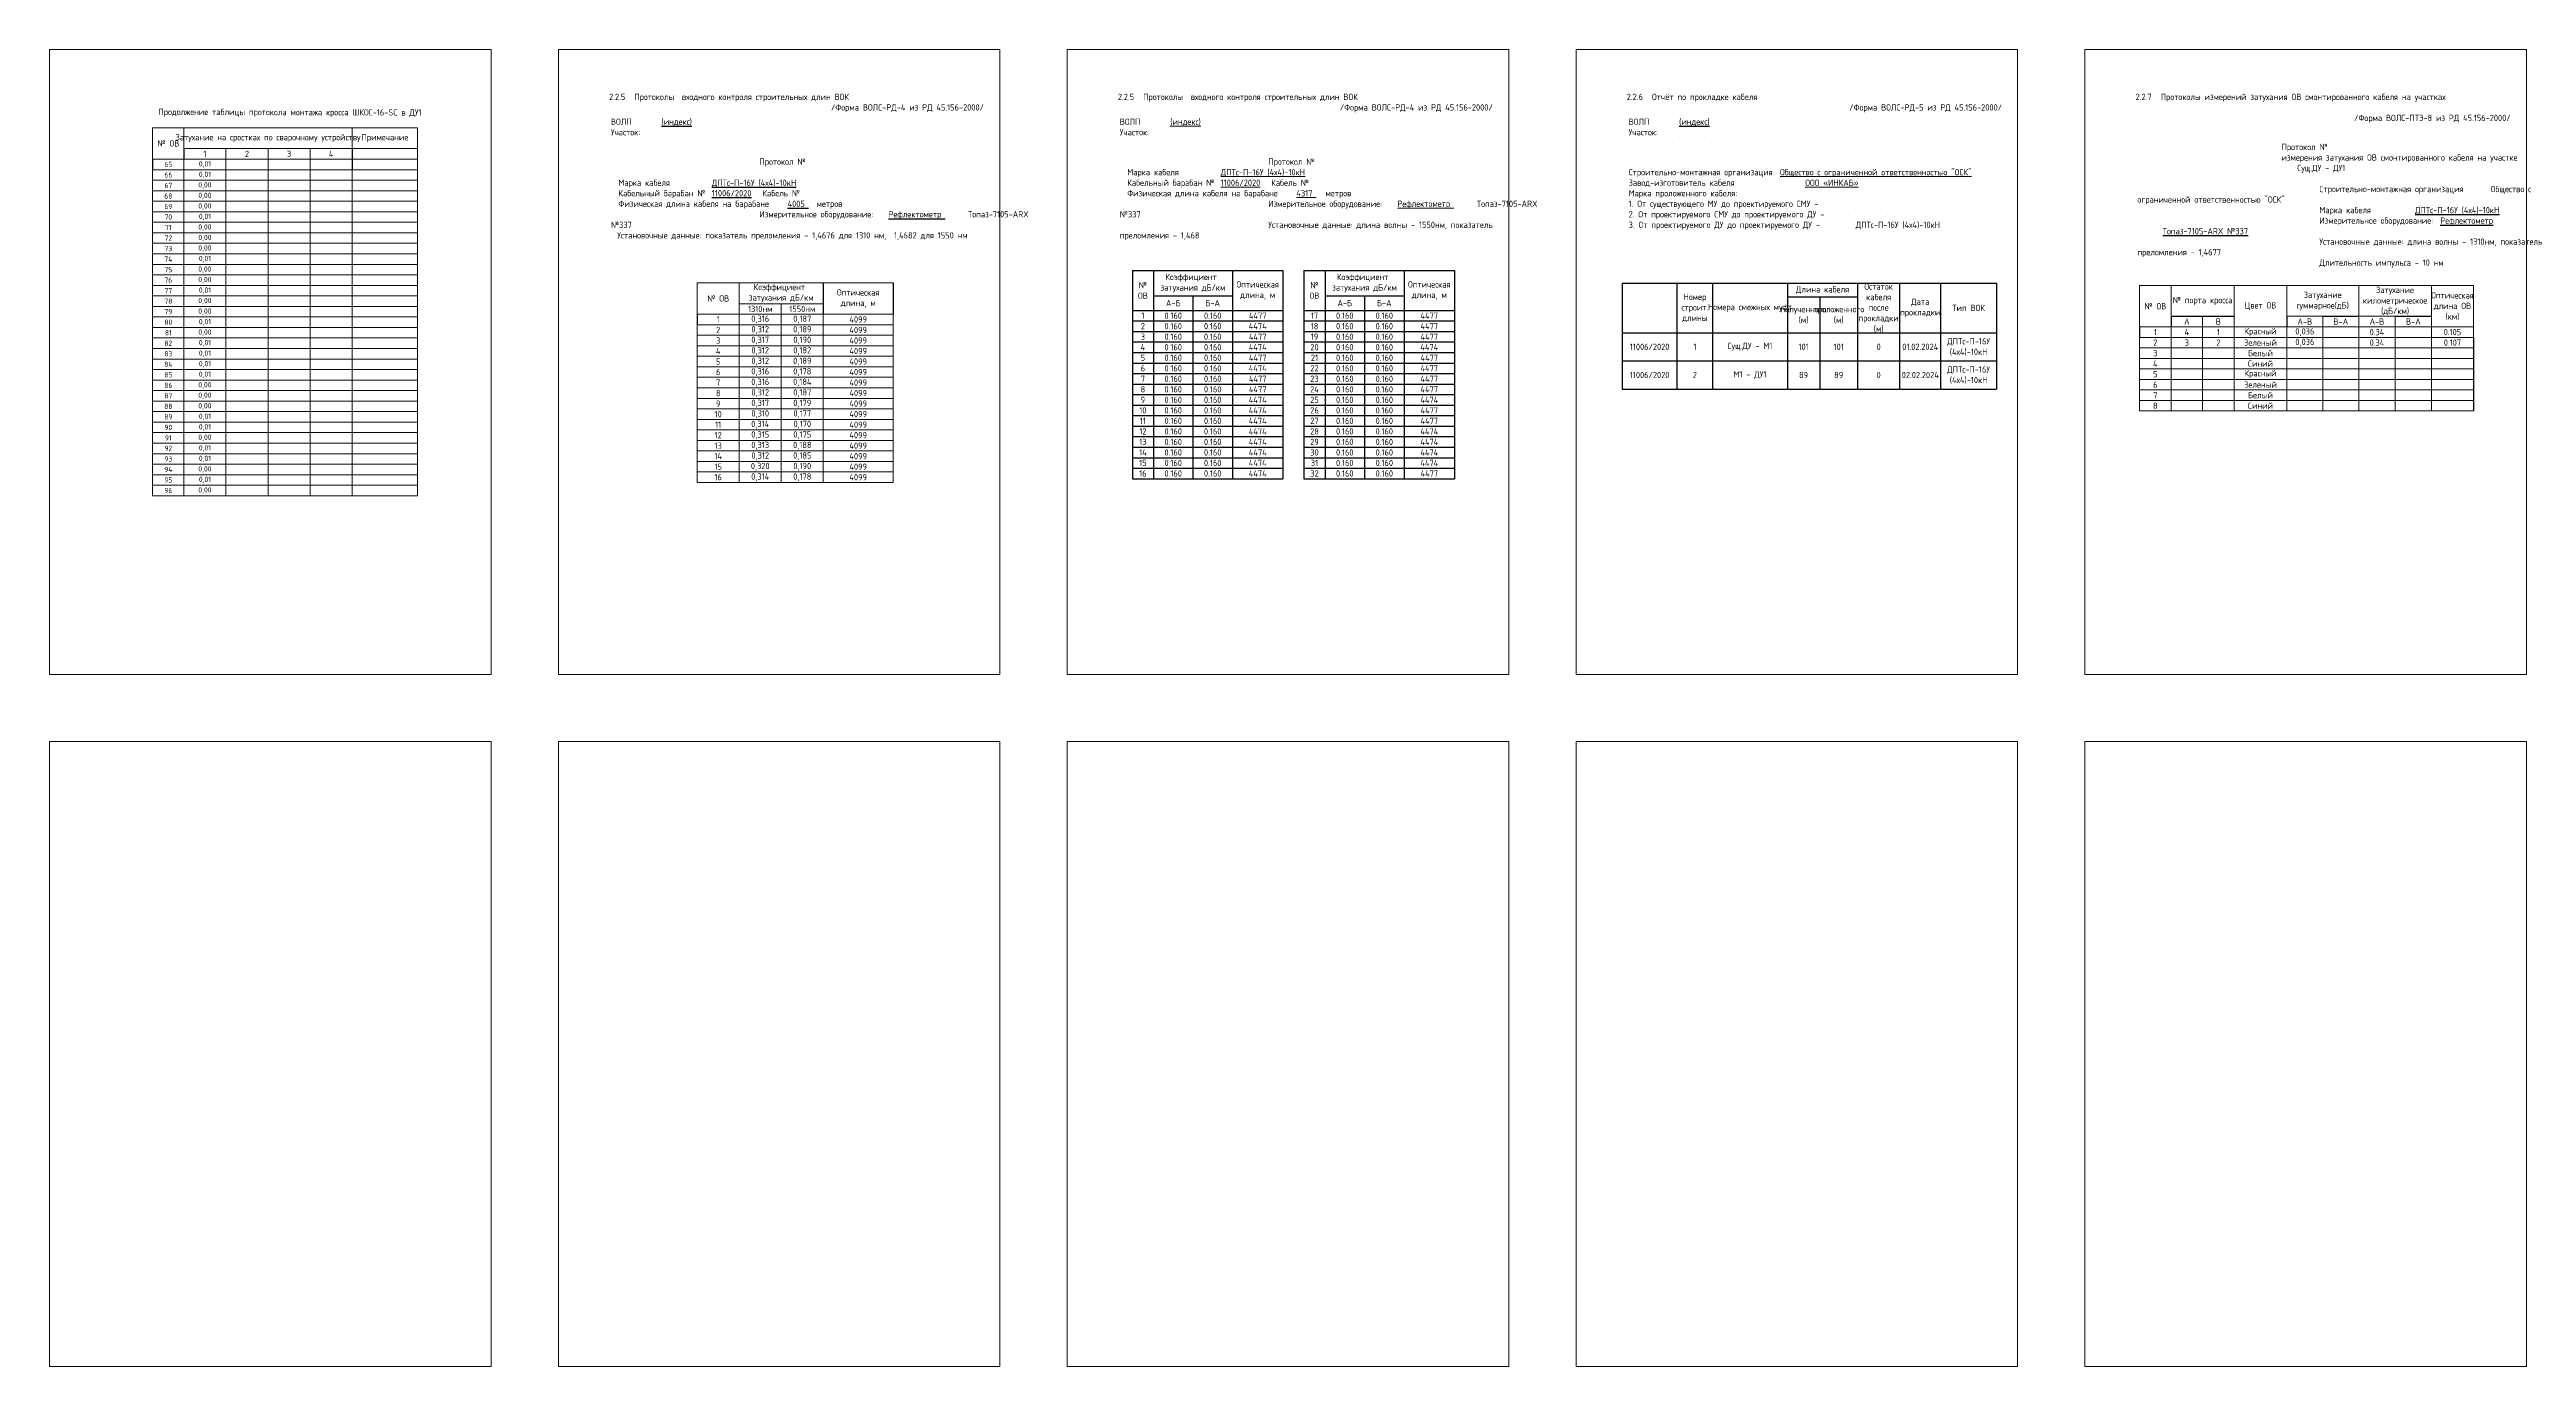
# Model space of a CAD drawing. Header units: millimetres. Extents: x -6680 to 6456, y 1671 to 6150.
# Drawn here: x 2858 to 4036, y 5524 to 6150 of the extents above; entities that cross this region are included whole.
import ezdxf

# ---------------------------------------------------------------- set-up
doc = ezdxf.new("R2010")
doc.units = ezdxf.units.MM
doc.layers.add('ВЭ', color=1, linetype='Continuous')
doc.layers.add('протоколы', color=7, linetype='Continuous')
doc.layers.add('новая канализ', color=7, linetype='Continuous', lineweight=30)
doc.layers.add('скелетная схема ВОЛС', color=250, linetype='Continuous', lineweight=18)
doc.styles.add('мой', font='GOST_Common.ttf', dxfattribs={"width": 0.9, "height": 3})

# ---------------------------------------------------------------- blocks, each defined once
blk = doc.blocks.new('*T263')
at = {"layer": 'протоколы', "color": 0, "linetype": 'ByBlock', "lineweight": -2, "transparency": 16777216}
for p, q in [((0, 0), (71.6, 0)), ((0, 0), (0, -98.9)), ((10, 0), (10, -98.9)), ((47.6, 0), (47.6, -98.9)), ((71.6, 0), (71.6, -98.9)), ((81.6, 0), (153.2, 0)), ((81.6, 0), (81.6, -98.9)), ((91.6, 0), (91.6, -98.9)), ((129.2, 0), (129.2, -98.9)), ((153.2, 0), (153.2, -98.9)), ((0, -18.9), (71.6, -18.9)), ((10, -11.9), (47.6, -11.9)), ((28.8, -11.9), (28.8, -98.9)), ((81.6, -18.9), (153.2, -18.9)), ((91.6, -11.9), (129.2, -11.9)), ((110.4, -11.9), (110.4, -98.9)), ((0, -23.9), (71.6, -23.9)), ((0, -28.9), (71.6, -28.9)), ((0, -33.9), (71.6, -33.9)), ((81.6, -23.9), (153.2, -23.9)), ((81.6, -28.9), (153.2, -28.9)), ((81.6, -33.9), (153.2, -33.9)), ((0, -38.9), (71.6, -38.9)), ((0, -43.9), (71.6, -43.9)), ((81.6, -38.9), (153.2, -38.9)), ((81.6, -43.9), (153.2, -43.9)), ((0, -48.9), (71.6, -48.9)), ((0, -53.9), (71.6, -53.9)), ((0, -58.9), (71.6, -58.9)), ((81.6, -48.9), (153.2, -48.9)), ((81.6, -53.9), (153.2, -53.9)), ((81.6, -58.9), (153.2, -58.9)), ((0, -63.9), (71.6, -63.9)), ((0, -68.9), (71.6, -68.9)), ((81.6, -63.9), (153.2, -63.9)), ((81.6, -68.9), (153.2, -68.9)), ((0, -73.9), (71.6, -73.9)), ((0, -78.9), (71.6, -78.9)), ((81.6, -73.9), (153.2, -73.9)), ((81.6, -78.9), (153.2, -78.9)), ((0, -83.9), (71.6, -83.9)), ((0, -88.9), (71.6, -88.9)), ((0, -93.9), (71.6, -93.9)), ((81.6, -83.9), (153.2, -83.9)), ((81.6, -88.9), (153.2, -88.9)), ((81.6, -93.9), (153.2, -93.9)), ((0, -98.9), (71.6, -98.9)), ((81.6, -98.9), (153.2, -98.9))]:
    blk.add_line(p, q, dxfattribs=at)
at = {"layer": 'протоколы', "color": 0, "transparency": 16777216, "char_height": 3, "attachment_point": 5, "style": 'мой'}
for s, insert, width in [('№ ОВ', (5, -9.4), 7), ('Коэффициент  затухания дБ/км', (28.8, -5.9), 34.613), ('Оптическая длина, м', (59.6, -9.4), 21), ('№ ОВ', (86.6, -9.4), 7), ('Коэффициент  затухания дБ/км', (110.4, -5.9), 34.613), ('Оптическая длина, м', (141.2, -9.4), 21), ('{\\fGOST Common|b0|i0|c0;1', (5, -21.4), 7), ('0.160', (19.4, -21.4), 15.807), ('А-Б', (19.4, -15.4), 15.807), ('0.160', (38.2, -21.4), 15.807), ('Б-А', (38.2, -15.4), 15.807), ('4477', (59.6, -21.4), 21), ('{\\fGOST Common|b0|i0|c0|p34;17', (86.6, -21.4), 7), ('0.160', (101, -21.4), 15.807), ('А-Б', (101, -15.4), 15.807), ('0.160', (119.8, -21.4), 15.807), ('Б-А', (119.8, -15.4), 15.807), ('4477', (141.2, -21.4), 21), ('{\\fGOST Common|b0|i0|c0|p34;4', (5, -36.4), 7), ('{\\fGOST Common|b0|i0|c0;2', (5, -26.4), 7), ('{\\fGOST Common|b0|i0|c0|p34;3', (5, -31.4), 7), ('0.160', (19.4, -26.4), 15.807), ('0.160', (19.4, -31.4), 15.807), ('0.160', (19.4, -36.4), 15.807), ('0.160', (38.2, -26.4), 15.807), ('0.160', (38.2, -31.4), 15.807), ('0.160', (38.2, -36.4), 15.807), ('4474', (59.6, -26.4), 21), ('4474', (59.6, -36.4), 21), ('4477', (59.6, -31.4), 21), ('20', (86.6, -36.4), 7), ('{\\fGOST Common|b0|i0|c0|p34;18', (86.6, -26.4), 7), ('19', (86.6, -31.4), 7), ('0.160', (101, -26.4), 15.807), ('0.160', (101, -31.4), 15.807), ('0.160', (101, -36.4), 15.807), ('0.160', (119.8, -26.4), 15.807), ('0.160', (119.8, -31.4), 15.807), ('0.160', (119.8, -36.4), 15.807), ('4474', (141.2, -36.4), 21), ('4477', (141.2, -26.4), 21), ('4477', (141.2, -31.4), 21), ('{\\fGOST Common|b0|i0|c0|p34;5', (5, -41.4), 7), ('{\\fGOST Common|b0|i0|c0|p34;6', (5, -46.4), 7), ('0.160', (19.4, -41.4), 15.807), ('0.160', (19.4, -46.4), 15.807), ('0.160', (38.2, -41.4), 15.807), ('0.160', (38.2, -46.4), 15.807), ('4474', (59.6, -46.4), 21), ('4477', (59.6, -41.4), 21), ('22', (86.6, -46.4), 7), ('21', (86.6, -41.4), 7), ('0.160', (101, -41.4), 15.807), ('0.160', (101, -46.4), 15.807), ('0.160', (119.8, -41.4), 15.807), ('0.160', (119.8, -46.4), 15.807), ('4477', (141.2, -41.4), 21), ('4477', (141.2, -46.4), 21), ('{\\fGOST Common|b0|i0|c0|p34;7', (5, -51.4), 7), ('{\\fGOST Common|b0|i0|c0|p34;8', (5, -56.4), 7), ('0.160', (19.4, -51.4), 15.807), ('0.160', (19.4, -56.4), 15.807), ('0.160', (38.2, -51.4), 15.807), ('0.160', (38.2, -56.4), 15.807), ('4477', (59.6, -51.4), 21), ('4477', (59.6, -56.4), 21), ('23', (86.6, -51.4), 7), ('24', (86.6, -56.4), 7), ('0.160', (101, -51.4), 15.807), ('0.160', (101, -56.4), 15.807), ('0.160', (119.8, -51.4), 15.807), ('0.160', (119.8, -56.4), 15.807), ('4477', (141.2, -51.4), 21), ('4477', (141.2, -56.4), 21), ('{\\fGOST Common|b0|i0|c0|p34;10', (5, -66.4), 7), ('{\\fGOST Common|b0|i0|c0|p34;11', (5, -71.4), 7), ('{\\fGOST Common|b0|i0|c0|p34;9', (5, -61.4), 7), ('0.160', (19.4, -61.4), 15.807), ('0.160', (19.4, -66.4), 15.807), ('0.160', (19.4, -71.4), 15.807), ('0.160', (38.2, -61.4), 15.807), ('0.160', (38.2, -66.4), 15.807), ('0.160', (38.2, -71.4), 15.807), ('4474', (59.6, -61.4), 21), ('4474', (59.6, -66.4), 21), ('4474', (59.6, -71.4), 21), ('25', (86.6, -61.4), 7), ('26', (86.6, -66.4), 7), ('27', (86.6, -71.4), 7), ('0.160', (101, -61.4), 15.807), ('0.160', (101, -66.4), 15.807), ('0.160', (101, -71.4), 15.807), ('0.160', (119.8, -61.4), 15.807), ('0.160', (119.8, -66.4), 15.807), ('0.160', (119.8, -71.4), 15.807), ('4474', (141.2, -61.4), 21), ('4477', (141.2, -66.4), 21), ('4477', (141.2, -71.4), 21), ('{\\fGOST Common|b0|i0|c0|p34;13', (5, -81.4), 7), ('{\\fGOST Common|b0|i0|c0|p34;12', (5, -76.4), 7), ('0.160', (19.4, -76.4), 15.807), ('0.160', (19.4, -81.4), 15.807), ('0.160', (38.2, -76.4), 15.807), ('0.160', (38.2, -81.4), 15.807), ('4474', (59.6, -76.4), 21), ('4474', (59.6, -81.4), 21), ('28', (86.6, -76.4), 7), ('29', (86.6, -81.4), 7), ('0.160', (101, -76.4), 15.807), ('0.160', (101, -81.4), 15.807), ('0.160', (119.8, -76.4), 15.807), ('0.160', (119.8, -81.4), 15.807), ('4474', (141.2, -76.4), 21), ('4474', (141.2, -81.4), 21), ('{\\fGOST Common|b0|i0|c0|p34;14', (5, -86.4), 7), ('{\\fGOST Common|b0|i0|c0|p34;15', (5, -91.4), 7), ('0.160', (19.4, -86.4), 15.807), ('0.160', (19.4, -91.4), 15.807), ('0.160', (38.2, -86.4), 15.807), ('0.160', (38.2, -91.4), 15.807), ('4474', (59.6, -86.4), 21), ('4474', (59.6, -91.4), 21), ('30', (86.6, -86.4), 7), ('31', (86.6, -91.4), 7), ('0.160', (101, -86.4), 15.807), ('0.160', (101, -91.4), 15.807), ('0.160', (119.8, -86.4), 15.807), ('0.160', (119.8, -91.4), 15.807), ('4474', (141.2, -86.4), 21), ('4474', (141.2, -91.4), 21), ('{\\fGOST Common|b0|i0|c0|p34;16', (5, -96.4), 7), ('0.160', (19.4, -96.4), 15.807), ('0.160', (38.2, -96.4), 15.807), ('4474', (59.6, -96.4), 21), ('32', (86.6, -96.4), 7), ('0.160', (101, -96.4), 15.807), ('0.160', (119.8, -96.4), 15.807), ('4477', (141.2, -96.4), 21)]:
    blk.add_mtext(s, dxfattribs=dict(at, insert=insert, width=width))
blk = doc.blocks.new('*T315')
at = {"layer": 'протоколы', "linetype": 'ByBlock', "lineweight": 15, "transparency": 16777216}
for p, q in [((0, 0), (126, 0)), ((0, 0), (0, -14.9)), ((14.9, 0), (14.9, -9.9)), ((94.9, 0), (94.9, -9.9)), ((126, 0), (126, -174.9)), ((14.9, -9.9), (126, -9.9)), ((34.9, -9.9), (34.9, -174.9)), ((54.9, -9.9), (54.9, -174.9)), ((74.9, -9.9), (74.9, -174.9)), ((0, -14.9), (126, -14.9)), ((0, -19.9), (126, -19.9)), ((0, -19.9), (0, -174.9)), ((14.9, -14.9), (14.9, -174.9)), ((94.9, -19.9), (94.9, -174.9)), ((0, -24.9), (126, -24.9)), ((0, -29.9), (126, -29.9)), ((0, -34.9), (126, -34.9)), ((0, -39.9), (126, -39.9)), ((0, -44.9), (126, -44.9)), ((0, -49.9), (126, -49.9)), ((0, -54.9), (126, -54.9)), ((0, -59.9), (126, -59.9)), ((0, -64.9), (126, -64.9)), ((0, -69.9), (126, -69.9)), ((0, -74.9), (126, -74.9)), ((0, -79.9), (126, -79.9)), ((0, -84.9), (126, -84.9)), ((0, -89.9), (126, -89.9)), ((0, -94.9), (126, -94.9)), ((0, -99.9), (126, -99.9)), ((0, -104.9), (126, -104.9)), ((0, -109.9), (126, -109.9)), ((0, -114.9), (126, -114.9)), ((0, -119.9), (126, -119.9)), ((0, -124.9), (126, -124.9)), ((0, -129.9), (126, -129.9)), ((0, -134.9), (126, -134.9)), ((0, -139.9), (126, -139.9)), ((0, -144.9), (126, -144.9)), ((0, -149.9), (126, -149.9)), ((0, -154.9), (126, -154.9)), ((0, -159.9), (126, -159.9)), ((0, -164.9), (126, -164.9)), ((0, -169.9), (126, -169.9)), ((0, -174.9), (126, -174.9))]:
    blk.add_line(p, q, dxfattribs=at)
at = {"layer": 'протоколы', "color": 0, "linetype": 'ByBlock', "lineweight": -2, "transparency": 16777216}
for p, q in [((14.9, -9.9), (14.9, -14.9)), ((94.9, -9.9), (94.9, -19.9)), ((0, -14.9), (0, -19.9))]:
    blk.add_line(p, q, dxfattribs=at)
at = {"layer": 'протоколы', "color": 0, "transparency": 16777216, "attachment_point": 5, "style": 'мой'}
for s, insert, char_height, width in [('№ ОВ', (7.5, -7.4), 3, 11.942), ('Затухание на сростках по сварочному устройству', (54.9, -4.9), 3, 77), ('1', (24.9, -12.4), 3, 17), ('2', (44.9, -12.4), 3, 17), ('3', (64.9, -12.4), 3, 17), ('4', (84.9, -12.4), 3, 17), ('Примечание', (110.5, -4.9), 3, 28.096), ('{\\fGOST Common|b0|i0|c0;65', (7.5, -17.4), 2.5, 11.942), ('{\\fGOST Common|b0|i0|c0;66', (7.5, -22.4), 2.5, 11.942), ('{\\fGOST Common|b0|i0|c0;0,01', (24.9, -17.4), 2.5, 17), ('{\\fGOST Common|b0|i0|c0;0,01', (24.9, -22.4), 2.5, 17), ('{\\fGOST Common|b0|i0|c0;67', (7.5, -27.4), 2.5, 11.942), ('{\\fGOST Common|b0|i0|c0;68', (7.5, -32.4), 2.5, 11.942), ('{\\fGOST Common|b0|i0|c0;0,00', (24.9, -27.4), 2.5, 17), ('{\\fGOST Common|b0|i0|c0;0,00', (24.9, -32.4), 2.5, 17), ('{\\fGOST Common|b0|i0|c0;69', (7.5, -37.4), 2.5, 11.942), ('{\\fGOST Common|b0|i0|c0;70', (7.5, -42.4), 2.5, 11.942), ('{\\fGOST Common|b0|i0|c0;71', (7.5, -47.4), 2.5, 11.942), ('{\\fGOST Common|b0|i0|c0;0,00', (24.9, -37.4), 2.5, 17), ('{\\fGOST Common|b0|i0|c0;0,00', (24.9, -47.4), 2.5, 17), ('{\\fGOST Common|b0|i0|c0;0,01', (24.9, -42.4), 2.5, 17), ('{\\fGOST Common|b0|i0|c0;72', (7.5, -52.4), 2.5, 11.942), ('{\\fGOST Common|b0|i0|c0;73', (7.5, -57.4), 2.5, 11.942), ('{\\fGOST Common|b0|i0|c0;0,00', (24.9, -52.4), 2.5, 17), ('{\\fGOST Common|b0|i0|c0;0,00', (24.9, -57.4), 2.5, 17), ('{\\fGOST Common|b0|i0|c0;74', (7.5, -62.4), 2.5, 11.942), ('{\\fGOST Common|b0|i0|c0;75', (7.5, -67.4), 2.5, 11.942), ('{\\fGOST Common|b0|i0|c0;0,00', (24.9, -67.4), 2.5, 17), ('{\\fGOST Common|b0|i0|c0;0,01', (24.9, -62.4), 2.5, 17), ('{\\fGOST Common|b0|i0|c0;76', (7.5, -72.4), 2.5, 11.942), ('{\\fGOST Common|b0|i0|c0;77', (7.5, -77.4), 2.5, 11.942), ('{\\fGOST Common|b0|i0|c0;78', (7.5, -82.4), 2.5, 11.942), ('{\\fGOST Common|b0|i0|c0;0,00', (24.9, -72.4), 2.5, 17), ('{\\fGOST Common|b0|i0|c0;0,00', (24.9, -82.4), 2.5, 17), ('{\\fGOST Common|b0|i0|c0;0,01', (24.9, -77.4), 2.5, 17), ('{\\fGOST Common|b0|i0|c0;79', (7.5, -87.4), 2.5, 11.942), ('{\\fGOST Common|b0|i0|c0;80', (7.5, -92.4), 2.5, 11.942), ('{\\fGOST Common|b0|i0|c0;0,00', (24.9, -87.4), 2.5, 17), ('{\\fGOST Common|b0|i0|c0;0,01', (24.9, -92.4), 2.5, 17), ('{\\fGOST Common|b0|i0|c0;82', (7.5, -102.4), 2.5, 11.942), ('{\\fGOST Common|b0|i0|c0;81', (7.5, -97.4), 2.5, 11.942), ('{\\fGOST Common|b0|i0|c0;0,00', (24.9, -97.4), 2.5, 17), ('{\\fGOST Common|b0|i0|c0;0,01', (24.9, -102.4), 2.5, 17), ('{\\fGOST Common|b0|i0|c0;0,01', (24.9, -107.4), 2.5, 17), ('{\\fGOST Common|b0|i0|c0;83', (7.5, -107.4), 2.5, 11.942), ('{\\fGOST Common|b0|i0|c0;84', (7.5, -112.4), 2.5, 11.942), ('{\\fGOST Common|b0|i0|c0;85', (7.5, -117.4), 2.5, 11.942), ('{\\fGOST Common|b0|i0|c0;0,01', (24.9, -112.4), 2.5, 17), ('{\\fGOST Common|b0|i0|c0;0,01', (24.9, -117.4), 2.5, 17), ('{\\fGOST Common|b0|i0|c0;86', (7.5, -122.4), 2.5, 11.942), ('{\\fGOST Common|b0|i0|c0;87', (7.5, -127.4), 2.5, 11.942), ('{\\fGOST Common|b0|i0|c0;0,00', (24.9, -122.4), 2.5, 17), ('{\\fGOST Common|b0|i0|c0;0,00', (24.9, -127.4), 2.5, 17), ('{\\fGOST Common|b0|i0|c0;88', (7.5, -132.4), 2.5, 11.942), ('{\\fGOST Common|b0|i0|c0;89', (7.5, -137.4), 2.5, 11.942), ('{\\fGOST Common|b0|i0|c0;90', (7.5, -142.4), 2.5, 11.942), ('{\\fGOST Common|b0|i0|c0;0,00', (24.9, -132.4), 2.5, 17), ('{\\fGOST Common|b0|i0|c0;0,01', (24.9, -137.4), 2.5, 17), ('{\\fGOST Common|b0|i0|c0;0,01', (24.9, -142.4), 2.5, 17), ('{\\fGOST Common|b0|i0|c0;92', (7.5, -152.4), 2.5, 11.942), ('{\\fGOST Common|b0|i0|c0;91', (7.5, -147.4), 2.5, 11.942), ('{\\fGOST Common|b0|i0|c0;0,00', (24.9, -147.4), 2.5, 17), ('{\\fGOST Common|b0|i0|c0;0,01', (24.9, -152.4), 2.5, 17), ('{\\fGOST Common|b0|i0|c0;93', (7.5, -157.4), 2.5, 11.942), ('{\\fGOST Common|b0|i0|c0;94', (7.5, -162.4), 2.5, 11.942), ('{\\fGOST Common|b0|i0|c0;0,00', (24.9, -162.4), 2.5, 17), ('{\\fGOST Common|b0|i0|c0;0,01', (24.9, -157.4), 2.5, 17), ('{\\fGOST Common|b0|i0|c0;95', (7.5, -167.4), 2.5, 11.942), ('{\\fGOST Common|b0|i0|c0;96', (7.5, -172.4), 2.5, 11.942), ('{\\fGOST Common|b0|i0|c0;0,00', (24.9, -172.4), 2.5, 17), ('{\\fGOST Common|b0|i0|c0;0,01', (24.9, -167.4), 2.5, 17)]:
    blk.add_mtext(s, dxfattribs=dict(at, insert=insert, char_height=char_height, width=width))
blk = doc.blocks.new('*U316')
at = {"layer": 'ВЭ', "color": 250, "linetype": 'ByBlock', "lineweight": 18}
blk.add_lwpolyline([(-105, -148.5), (105, -148.5), (105, 148.5), (-105, 148.5), (-105, -148.5)], dxfattribs=at)
blk = doc.blocks.new('*U317')
at = {"layer": 'Defpoints', "color": 0, "linetype": 'ByBlock', "lineweight": -2, "transparency": 16777216}
for p in [(1210, 0), (1452, 0), (1694, 0), (1936, 0), (2178, 0), (1210, -329), (1452, -329), (1694, -329), (1936, -329), (2178, -329)]:
    blk.add_blockref('*U316', p, dxfattribs=at)
blk = doc.blocks.new('*T320')
at = {"layer": 'протоколы', "linetype": 'ByBlock', "lineweight": 15, "transparency": 16777216}
for p, q in [((0, 0), (93.3, 0)), ((0, 0), (0, -14.9)), ((20, 0), (20, -94.9)), ((20, -9.9), (60, -9.9)), ((40, -9.9), (40, -94.9)), ((0, -14.9), (93.3, -14.9)), ((0, -19.9), (93.3, -19.9)), ((0, -19.9), (0, -94.9)), ((60, -14.9), (60, -94.9)), ((93.3, -14.9), (93.3, -94.9)), ((0, -24.9), (93.3, -24.9)), ((0, -29.9), (93.3, -29.9)), ((0, -34.9), (93.3, -34.9)), ((0, -39.9), (93.3, -39.9)), ((0, -44.9), (93.3, -44.9)), ((0, -49.9), (93.3, -49.9)), ((0, -54.9), (93.3, -54.9)), ((0, -59.9), (93.3, -59.9)), ((0, -64.9), (93.3, -64.9)), ((0, -69.9), (93.3, -69.9)), ((0, -74.9), (93.3, -74.9)), ((0, -79.9), (93.3, -79.9)), ((0, -84.9), (93.3, -84.9)), ((0, -89.9), (93.3, -89.9)), ((0, -94.9), (93.3, -94.9))]:
    blk.add_line(p, q, dxfattribs=at)
at = {"layer": 'протоколы', "color": 0, "linetype": 'ByBlock', "lineweight": -2, "transparency": 16777216}
for p, q in [((60, 0), (60, -14.9)), ((93.3, 0), (93.3, -14.9)), ((0, -14.9), (0, -19.9))]:
    blk.add_line(p, q, dxfattribs=at)
at = {"layer": 'протоколы', "color": 0, "transparency": 16777216, "char_height": 3, "attachment_point": 5, "style": 'мой'}
for s, insert, width in [('№ ОВ', (10, -7.4), 17), ('1310нм', (30, -12.4), 17), ('Коэффициент  затухания дБ/км', (40, -4.9), 37), ('1550нм', (50, -12.4), 17), ('Оптическая длина, м', (76.6, -7.4), 30.253), ('{\\fGOST Common|b0|i0|c0;2', (10, -22.4), 17), ('{\\fGOST Common|b0|i0|c0;1', (10, -17.4), 17), ('{\\fGOST Common|b0|i0|c0;0,316', (30, -17.4), 17), ('{\\fGOST Common|b0|i0|c0;0,312', (30, -22.4), 17), ('{\\fGOST Common|b0|i0|c0;0,187', (50, -17.4), 17), ('{\\fGOST Common|b0|i0|c0;0,189', (50, -22.4), 17), ('4099', (76.6, -17.4), 30.253), ('4099', (76.6, -22.4), 30.253), ('{\\fGOST Common|b0|i0|c0;4', (10, -32.4), 17), ('{\\fGOST Common|b0|i0|c0;3', (10, -27.4), 17), ('{\\fGOST Common|b0|i0|c0;0,317', (30, -27.4), 17), ('{\\fGOST Common|b0|i0|c0;0,312', (30, -32.4), 17), ('{\\fGOST Common|b0|i0|c0;0,190', (50, -27.4), 17), ('{\\fGOST Common|b0|i0|c0;0,182', (50, -32.4), 17), ('4099', (76.6, -27.4), 30.253), ('4099', (76.6, -32.4), 30.253), ('{\\fGOST Common|b0|i0|c0;5', (10, -37.4), 17), ('{\\fGOST Common|b0|i0|c0;6', (10, -42.4), 17), ('{\\fGOST Common|b0|i0|c0;7', (10, -47.4), 17), ('{\\fGOST Common|b0|i0|c0;0,312', (30, -37.4), 17), ('{\\fGOST Common|b0|i0|c0;0,316', (30, -42.4), 17), ('{\\fGOST Common|b0|i0|c0;0,316', (30, -47.4), 17), ('{\\fGOST Common|b0|i0|c0;0,189', (50, -37.4), 17), ('{\\fGOST Common|b0|i0|c0;0,178', (50, -42.4), 17), ('{\\fGOST Common|b0|i0|c0;0,184', (50, -47.4), 17), ('4099', (76.6, -37.4), 30.253), ('4099', (76.6, -42.4), 30.253), ('4099', (76.6, -47.4), 30.253), ('{\\fGOST Common|b0|i0|c0;8', (10, -52.4), 17), ('{\\fGOST Common|b0|i0|c0;9', (10, -57.4), 17), ('{\\fGOST Common|b0|i0|c0;0,312', (30, -52.4), 17), ('{\\fGOST Common|b0|i0|c0;0,317', (30, -57.4), 17), ('{\\fGOST Common|b0|i0|c0;0,187', (50, -52.4), 17), ('{\\fGOST Common|b0|i0|c0;0,179', (50, -57.4), 17), ('4099', (76.6, -52.4), 30.253), ('4099', (76.6, -57.4), 30.253), ('{\\fGOST Common|b0|i0|c0;10', (10, -62.4), 17), ('{\\fGOST Common|b0|i0|c0;11', (10, -67.4), 17), ('{\\fGOST Common|b0|i0|c0;0,314', (30, -67.4), 17), ('{\\fGOST Common|b0|i0|c0;0,310', (30, -62.4), 17), ('{\\fGOST Common|b0|i0|c0;0,315', (30, -72.4), 17), ('{\\fGOST Common|b0|i0|c0;0,177', (50, -62.4), 17), ('{\\fGOST Common|b0|i0|c0;0,170', (50, -67.4), 17), ('{\\fGOST Common|b0|i0|c0;0,175', (50, -72.4), 17), ('4099', (76.6, -62.4), 30.253), ('4099', (76.6, -67.4), 30.253), ('{\\fGOST Common|b0|i0|c0;13', (10, -77.4), 17), ('{\\fGOST Common|b0|i0|c0;14', (10, -82.4), 17), ('{\\fGOST Common|b0|i0|c0;12', (10, -72.4), 17), ('{\\fGOST Common|b0|i0|c0;0,313', (30, -77.4), 17), ('{\\fGOST Common|b0|i0|c0;0,312', (30, -82.4), 17), ('{\\fGOST Common|b0|i0|c0;0,188', (50, -77.4), 17), ('{\\fGOST Common|b0|i0|c0;0,185', (50, -82.4), 17), ('4099', (76.6, -72.4), 30.253), ('4099', (76.6, -77.4), 30.253), ('4099', (76.6, -82.4), 30.253), ('{\\fGOST Common|b0|i0|c0;15', (10, -87.4), 17), ('{\\fGOST Common|b0|i0|c0;16', (10, -92.4), 17), ('{\\fGOST Common|b0|i0|c0;0,320', (30, -87.4), 17), ('{\\fGOST Common|b0|i0|c0;0,314', (30, -92.4), 17), ('{\\fGOST Common|b0|i0|c0;0,178', (50, -92.4), 17), ('{\\fGOST Common|b0|i0|c0;0,190', (50, -87.4), 17), ('4099', (76.6, -87.4), 30.253), ('4099', (76.6, -92.4), 30.253)]:
    blk.add_mtext(s, dxfattribs=dict(at, insert=insert, width=width))
blk = doc.blocks.new('*T322')
at = {"layer": 'новая канализ', "color": 0, "linetype": 'ByBlock', "lineweight": -2, "transparency": 16777216}
for p, q in [((0, 0), (177.9, 0)), ((0, 0), (0, -50.4)), ((26, 0), (26, -50.4)), ((42.9, 0), (42.9, -50.4)), ((78.6, 0), (78.6, -50.4)), ((111.8, 0), (111.8, -50.4)), ((131.9, 0), (131.9, -50.4)), ((151.4, 0), (151.4, -50.4)), ((177.9, 0), (177.9, -50.4)), ((78.6, -6.6), (111.8, -6.6)), ((93.9, -6.6), (93.9, -50.4)), ((0, -23.6), (177.9, -23.6)), ((0, -37), (177.9, -37)), ((0, -50.4), (177.9, -50.4))]:
    blk.add_line(p, q, dxfattribs=at)
at = {"layer": 'новая канализ', "color": 0, "linetype": 'ByBlock', "lineweight": 18, "transparency": 16777216, "char_height": 3, "attachment_point": 5, "style": 'мой'}
for s, insert, width in [('Номер строит. длины', (34.5, -11.8), 15.925), ('Номера смежных муфт', (60.7, -11.8), 34.617), ('Длина кабеля', (95.2, -3.3), 32.286), ('Остаток кабеля после прокладки (м)', (121.9, -11.8), 19.098), ('Дата прокладки', (141.7, -11.8), 18.464), ('Тип ВОК', (164.7, -11.8), 25.536), ('полученного (м)', (86.2, -15.1), 14.383), ('проложенного (м)', (102.9, -15.1), 16.902), ('{\\C7;11006/2020}', (13, -30.3), 26.017), ('1', (34.5, -30.3), 16.925), ('{\\C7;Сущ.ДУ} - М1', (60.7, -30.3), 33.617), ('101', (86.2, -30.3), 12.383), ('101', (102.9, -30.3), 14.902), ('0', (121.9, -30.3), 20.098), ('01.02.2024', (141.7, -30.3), 19.464), ('ДПТс-П-16У (4х4)-10кН', (164.7, -30.3), 26.536), ('{\\C7;11006/2020}', (13, -43.7), 26.017), ('2', (34.5, -43.7), 16.925), ('{\\C7;М1} - ДУ1', (60.7, -43.7), 33.617), ('89', (86.2, -43.7), 12.383), ('89', (102.9, -43.7), 14.902), ('0', (121.9, -43.7), 20.098), ('02.02.2024', (141.7, -43.7), 19.464), ('ДПТс-П-16У (4х4)-10кН', (164.7, -43.7), 26.536)]:
    blk.add_mtext(s, dxfattribs=dict(at, insert=insert, width=width))
blk = doc.blocks.new('*T326')
at = {"linetype": 'ByBlock', "lineweight": 15, "transparency": 16777216}
for p, q in [((0, 0), (158.8, 0)), ((0, 0), (0, -19.6)), ((15, 0), (15, -14.6)), ((45, 0), (45, -59.6)), ((70, 0), (70, -14.6)), ((104.2, 0), (104.2, -59.6)), ((138.8, 0), (138.8, -59.6)), ((158.8, 0), (158.8, -24.6)), ((0, -19.6), (158.8, -19.6)), ((15, -19.6), (15, -59.6)), ((30, -14.6), (30, -59.6)), ((70, -14.6), (87.1, -14.6)), ((70, -19.6), (70, -59.6)), ((87.1, -14.6), (87.1, -59.6)), ((104.2, -14.6), (121.5, -14.6)), ((121.5, -14.6), (121.5, -59.6)), ((0, -24.6), (158.8, -24.6)), ((0, -24.6), (0, -59.6)), ((0, -29.6), (158.8, -29.6)), ((0, -34.6), (158.8, -34.6)), ((0, -39.6), (158.8, -39.6)), ((0, -44.6), (158.8, -44.6)), ((0, -49.6), (158.8, -49.6)), ((0, -54.6), (158.8, -54.6)), ((0, -59.6), (158.8, -59.6))]:
    blk.add_line(p, q, dxfattribs=at)
at = {"color": 0, "linetype": 'ByBlock', "lineweight": -2, "transparency": 16777216}
for p, q in [((0, -19.6), (0, -24.6)), ((15, -14.6), (45, -14.6)), ((15, -14.6), (15, -19.6)), ((70, -14.6), (70, -19.6)), ((87.1, -14.6), (104.2, -14.6)), ((121.5, -14.6), (138.8, -14.6)), ((158.8, -24.6), (158.8, -59.6))]:
    blk.add_line(p, q, dxfattribs=at)
at = {"color": 0, "transparency": 16777216, "char_height": 3, "attachment_point": 5, "style": 'мой'}
for s, insert, width in [('№ ОВ', (7.5, -9.8), 12), ('№ порта кросса', (30, -7.3), 27), ('Цвет ОВ', (57.5, -9.8), 22), ('Затухание суммарное(дБ)', (87.1, -7.3), 31.205), ('Затухание километрическое (дБ/км)', (121.5, -7.3), 31.626), ('Оптическая длина ОВ (км)', (148.8, -9.8), 17), ('1', (7.5, -22.1), 12), ('A', (22.5, -17.1), 12), ('4', (22.5, -22.1), 12), ('B', (37.5, -17.1), 12), ('1', (37.5, -22.1), 12), ('Красный', (57.5, -22.1), 22), ('0,036', (78.6, -22.1), 14.102), ('A-B', (78.6, -17.1), 14.102), ('B-А', (95.7, -17.1), 14.102), ('A-B', (112.9, -17.1), 14.313), ('0.34', (112.9, -22.1), 14.313), ('B-А', (130.2, -17.1), 14.313), ('0.105', (148.8, -22.1), 17), ('2', (7.5, -27.1), 12), ('3', (7.5, -32.1), 12), ('3', (22.5, -27.1), 12), ('2', (37.5, -27.1), 12), ('Зеленый', (57.5, -27.1), 22), ('Белый', (57.5, -32.1), 22), ('0,036', (78.6, -27.1), 14.102), ('0.34', (112.9, -27.1), 14.313), ('0.107', (148.8, -27.1), 17), ('4', (7.5, -37.1), 12), ('5', (7.5, -42.1), 12), ('6', (7.5, -47.1), 12), ('Зеленый', (57.5, -47.1), 22), ('Красный', (57.5, -42.1), 22), ('Синий', (57.5, -37.1), 22), ('7', (7.5, -52.1), 12), ('8', (7.5, -57.1), 12), ('Синий', (57.5, -57.1), 22), ('Белый', (57.5, -52.1), 22)]:
    blk.add_mtext(s, dxfattribs=dict(at, insert=insert, width=width))
blk = doc.blocks.new('*T330')
at = {"layer": 'протоколы', "color": 0, "linetype": 'ByBlock', "lineweight": -2, "transparency": 16777216}
for p, q in [((0, 0), (71.6, 0)), ((0, 0), (0, -98.9)), ((10, 0), (10, -98.9)), ((47.6, 0), (47.6, -98.9)), ((71.6, 0), (71.6, -98.9)), ((0, -18.9), (71.6, -18.9)), ((10, -11.9), (47.6, -11.9)), ((28.8, -11.9), (28.8, -98.9)), ((0, -23.9), (71.6, -23.9)), ((0, -28.9), (71.6, -28.9)), ((0, -33.9), (71.6, -33.9)), ((0, -38.9), (71.6, -38.9)), ((0, -43.9), (71.6, -43.9)), ((0, -48.9), (71.6, -48.9)), ((0, -53.9), (71.6, -53.9)), ((0, -58.9), (71.6, -58.9)), ((0, -63.9), (71.6, -63.9)), ((0, -68.9), (71.6, -68.9)), ((0, -73.9), (71.6, -73.9)), ((0, -78.9), (71.6, -78.9)), ((0, -83.9), (71.6, -83.9)), ((0, -88.9), (71.6, -88.9)), ((0, -93.9), (71.6, -93.9)), ((0, -98.9), (71.6, -98.9))]:
    blk.add_line(p, q, dxfattribs=at)
at = {"layer": 'протоколы', "color": 0, "transparency": 16777216, "char_height": 3, "attachment_point": 5, "style": 'мой'}
for s, insert, width in [('№ ОВ', (5, -9.4), 7), ('Коэффициент  затухания дБ/км', (28.8, -5.9), 34.613), ('Оптическая длина, м', (59.6, -9.4), 21), ('{\\fGOST Common|b0|i0|c0|p34;17', (5, -21.4), 7), ('0.160', (19.4, -21.4), 15.807), ('А-Б', (19.4, -15.4), 15.807), ('0.160', (38.2, -21.4), 15.807), ('Б-А', (38.2, -15.4), 15.807), ('4477', (59.6, -21.4), 21), ('20', (5, -36.4), 7), ('{\\fGOST Common|b0|i0|c0|p34;18', (5, -26.4), 7), ('19', (5, -31.4), 7), ('0.160', (19.4, -26.4), 15.807), ('0.160', (19.4, -31.4), 15.807), ('0.160', (19.4, -36.4), 15.807), ('0.160', (38.2, -26.4), 15.807), ('0.160', (38.2, -31.4), 15.807), ('0.160', (38.2, -36.4), 15.807), ('4474', (59.6, -36.4), 21), ('4477', (59.6, -26.4), 21), ('4477', (59.6, -31.4), 21), ('22', (5, -46.4), 7), ('21', (5, -41.4), 7), ('0.160', (19.4, -41.4), 15.807), ('0.160', (19.4, -46.4), 15.807), ('0.160', (38.2, -41.4), 15.807), ('0.160', (38.2, -46.4), 15.807), ('4477', (59.6, -41.4), 21), ('4477', (59.6, -46.4), 21), ('24', (5, -56.4), 7), ('23', (5, -51.4), 7), ('0.160', (19.4, -51.4), 15.807), ('0.160', (19.4, -56.4), 15.807), ('0.160', (38.2, -51.4), 15.807), ('0.160', (38.2, -56.4), 15.807), ('4477', (59.6, -51.4), 21), ('4477', (59.6, -56.4), 21), ('25', (5, -61.4), 7), ('26', (5, -66.4), 7), ('27', (5, -71.4), 7), ('0.160', (19.4, -61.4), 15.807), ('0.160', (19.4, -66.4), 15.807), ('0.160', (19.4, -71.4), 15.807), ('0.160', (38.2, -61.4), 15.807), ('0.160', (38.2, -66.4), 15.807), ('0.160', (38.2, -71.4), 15.807), ('4474', (59.6, -61.4), 21), ('4477', (59.6, -66.4), 21), ('4477', (59.6, -71.4), 21), ('28', (5, -76.4), 7), ('29', (5, -81.4), 7), ('0.160', (19.4, -76.4), 15.807), ('0.160', (19.4, -81.4), 15.807), ('0.160', (38.2, -76.4), 15.807), ('0.160', (38.2, -81.4), 15.807), ('4474', (59.6, -76.4), 21), ('4474', (59.6, -81.4), 21), ('30', (5, -86.4), 7), ('31', (5, -91.4), 7), ('0.160', (19.4, -86.4), 15.807), ('0.160', (19.4, -91.4), 15.807), ('0.160', (38.2, -86.4), 15.807), ('0.160', (38.2, -91.4), 15.807), ('4474', (59.6, -86.4), 21), ('4474', (59.6, -91.4), 21), ('32', (5, -96.4), 7), ('0.160', (19.4, -96.4), 15.807), ('0.160', (38.2, -96.4), 15.807), ('4477', (59.6, -96.4), 21)]:
    blk.add_mtext(s, dxfattribs=dict(at, insert=insert, width=width))

msp = doc.modelspace()

# ---------------------------------------------------------------- block references
for name, p in [('*T315', (2907, 6112.8)), ('*T263', (3373, 6044.9)), ('*T330', (3454.6, 6044.9)), ('*T320', (3166, 6039.1)), ('*T322', (3606, 6039)), ('*T326', (3852, 6037.8))]:
    msp.add_blockref(name, p)
at = {"layer": 'Defpoints'}
msp.add_blockref('*U317', (1753, 6001.5), dxfattribs=at)

# ---------------------------------------------------------------- texts
at = {"color": 7, "char_height": 3, "attachment_point": 1, "style": 'мой'}
for s, insert, width in [('2.2.5^IПротоколы  входного контроля строительных длин ВОК\\P\\pi105.56;{\\C5;/Форма ВОЛС-РД-4 из РД 45.156-2000/}', (3124.1, 6129), 169.877), ('2.2.5^IПротоколы  входного контроля строительных длин ВОК\\P\\pi105.56;{\\C5;/Форма ВОЛС-РД-4 из РД 45.156-2000/}', (3366.1, 6129), 169.877), ('2.2.6^IОтчёт по прокладке кабеля\\P\\pi105.83;{\\C5;/Форма ВОЛС-РД-5 из РД 45.156-2000/}', (3608.1, 6129), 169.877), ('2.2.7^IПротоколы измерений затухания ОВ смонтированного кабеля на участках\\P\\P\\pi103.94;{\\C5;/Форма ВОЛС-ПТЭ-8 из РД 45.156-2000/}', (3850.1, 6129), 169.877), ('ВОЛП ^I{\\L^I(индекс)^I\\P}Участок:{\\L^I^I^I}^I{\\H1.9208x; }', (3125, 6117.2), 170.146), ('ВОЛП ^I{\\L^I(индекс)^I\\P}Участок:{\\L^I^I^I}^I{\\H1.9208x; }', (3609, 6117.2), 170.146), ('\\pi68.522;{\\C256;Протокол №^I\\L^I\\P\\pi35.014;}измерения затухания ОВ смонтированного кабеля на участке{\\H1.6667x; }\\P\\pi76.013;Сущ.ДУ - ДУ1{\\H1.0278x; }\\P\\pi86.522;{\\H1.2407x;\\C256; \\H0.80597x;\\P\\pi0;Строительно-монтажная организация \\L^I}Общество с ограниченной ответственностью "ОСК"{\\L\\C256;^I\\H1.5864x; \\H0.63035x;\\P\\lМарка кабеля ^I\\L^IДПТс-П-16У (4х4)-10кН^I\\H1.5712x; \\H0.63646x;\\P\\lИзмерительное оборудование: \\L^IРефлектометр^IТопаз-7105-ARX №337^I\\H1.5013x; \\H0.6661x;\\P\\lУстановочные данные: длина волны - }1310нм{\\C256;, показатель преломления - 1,4677\\H1.4996x; \\H0.66685x;\\PДлительность импульса - 10 нм\\H1.5001x; }', (3851, 6105.2), 173.045), ('\\pi70.623;{\\C256;Протокол №^I\\L^I\\l\\P\\pi3.55;\\H1.7986x; \\H0.55598x;\\PМарка кабеля ^I\\L^IДПТс-П-16У (4х4)-10кН^I^I\\H1.6324x; \\H0.61259x;\\P\\lКабельный барабан № \\L^I\\C7;11006/2020\\C256;^I\\lКабель №\\L^I^I\\l^I\\H1.6227x; \\H0.61625x;\\PФизическая длина кабеля на барабане \\L^I4005^I \\lметров\\H1.591x; \\H0.62852x;\\PИзмерительное оборудование: \\L^IРефлектометр^I }Топаз-7105-ARX №337{\\L\\C256;^I\\H1.6016x; \\H0.62437x;\\P\\pi3;\\lУстановочные данные: показатель преломления - 1,4676 для 1310 нм,  1,4682 для 1550 нм\\H1.5981x; }', (3125, 6098.2), 170.146)]:
    msp.add_mtext(s, dxfattribs=dict(at, insert=insert, width=width))
at = {"layer": 'протоколы', "color": 7, "insert": (2909.8, 6121.9), "char_height": 3, "width": 137.628, "attachment_point": 1, "rotation": 359.8616, "style": 'мой'}
msp.add_mtext('Продолжение таблицы протокола монтажа кросса ШКОС-16-SC в ДУ1\\P   {\\H1.3333x; }', dxfattribs=at)
at = {"layer": 'скелетная схема ВОЛС', "color": 7, "char_height": 3, "width": 170.146, "attachment_point": 1, "style": 'мой'}
for s, insert in [('ВОЛП ^I{\\L^I(индекс)^I\\P}Участок:{\\L^I^I^I}^I{\\H1.9208x; }', (3367, 6117.2)), ('\\pi70.623;{\\C256;Протокол №^I\\L^I\\l\\P\\pi3.55;Марка кабеля ^I\\L^IДПТс-П-16У (4х4)-10кН^I^I\\H1.8986x; \\H0.5267x;\\P\\lКабельный барабан № \\L^I\\C7;11006/2020\\C256;^I\\lКабель №\\L^I^I\\l^I\\H1.534x; \\H0.6519x;\\PФизическая длина кабеля на барабане \\L^I4317^I \\lметров\\H1.6206x; \\H0.61704x;\\PИзмерительное оборудование: \\L^IРефлектометр^I }Топаз-7105-ARX №337{\\L\\C256;^I\\H1.5917x; \\H0.62824x;\\P\\lУстановочные данные: длина волны - 1550нм, показатель преломления - 1,468\\H1.6014x; }', (3367, 6098.2)), ('Строительно-монтажная организация {\\L^IОбщество с ограниченной ответственностью "ОСК"^I \\P}Завод-изготовитель кабеля^I^I{\\L^IООО «ИНКАБ»^I^I^I^I\\H1.8333x; \\H0.54545x;\\P}Марка проложенного кабеля:{\\H1.5556x; }\\P1. От существующего МУ до проектируемого СМУ -  {\\L^I^I^I^I^I\\H1.6481x; \\H0.60674x;\\P}2. От проектируемого СМУ до проектируемого ДУ - {\\L^I^I^I^I^I\\H1.6173x; \\H0.61832x;\\P}3. От проектируемого ДУ до проектируемого ДУ -   {\\L^I}ДПТс-П-16У (4х4)-10кН{\\L^I\\H1.7276x; }', (3609, 6093.2))]:
    msp.add_mtext(s, dxfattribs=dict(at, insert=insert))

doc.saveas('drawing.dxf')
